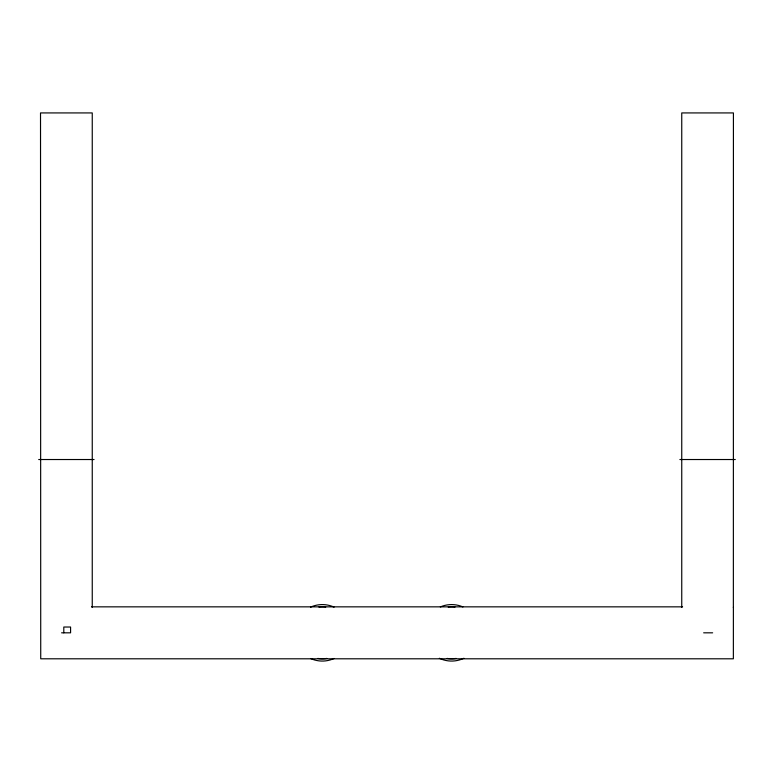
<?xml version="1.0" encoding="UTF-8"?>
<svg xmlns="http://www.w3.org/2000/svg" width="774" height="774" viewBox="0 0 774 774"><rect width="100%" height="100%" fill="white"/><g stroke="black" fill="none" stroke-linecap="round" stroke-linejoin="round"><path stroke-width="1.16" d="M63.797 632.822L63.797 627.027L70.579 627.027L70.579 632.822L61.591 632.822M733.365 607.484L733.423 112.927L681.749 112.927L681.749 607.435M38.7 459.524L94.07 459.524M679.872 459.524L735.3 459.524M91.496 606.845L682.591 606.845M703.653 632.822L712.631 632.822M733.394 607.203L733.365 658.8L40.732 658.8L40.519 112.927L92.251 112.927L92.251 607.435M334.174 658.471A28.251 28.251 0 0 1 310.616 658.519M310.519 607.174A28.251 28.251 0 0 1 334.078 607.126M463.887 658.268A28.251 28.251 0 0 1 439.361 658.268M440.329 606.932A28.251 28.251 0 0 1 462.92 606.932M456.147 658.422A25.997 25.997 0 0 1 447.101 658.422M448.233 607.048A25.997 25.997 0 0 1 455.015 607.048M326.87 658.422A25.997 25.997 0 0 1 317.824 658.422M318.956 607.048A25.997 25.997 0 0 1 325.738 607.048"/></g></svg>
